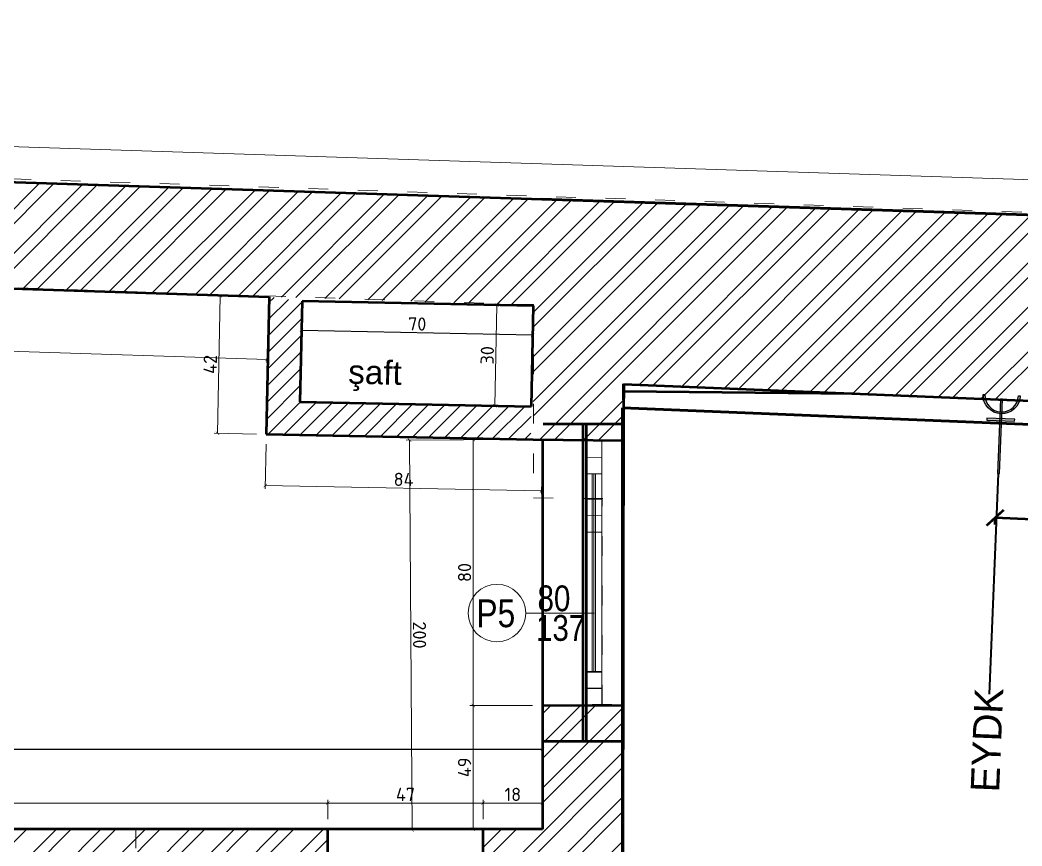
# Model space of a CAD drawing. Header units: inches. Extents: x -10121 to 9010, y 58067 to 62726.
# Drawn here: x 2528.5 to 2831.7, y 61982 to 62231.9 of the extents above; entities that cross this region are included whole.
import ezdxf
from ezdxf.enums import TextEntityAlignment as Align

# ---------------------------------------------------------------- set-up
doc = ezdxf.new("R2010")
doc.units = ezdxf.units.IN
doc.linetypes.add('ACAD_ISO03W100', pattern=[30, 12, -18])
for name, color, linetype, lineweight in [('A-DUVAR 0.50', 40, 'Continuous', 50), ('A-YAZI 0.09', 41, 'Continuous', 9), ('Auto-Olcu', 33, 'Continuous', 15), ('Auto-Silik_Cizgiler', 47, 'Continuous', 9), ('Auto-SilikCizgiler', 251, 'Continuous', 9), ('BACAHATCH', 8, 'Continuous', 13), ('ELK', 1, 'Continuous', 35), ('PEN', 151, 'Continuous', 20), ('PENYAZILARI', 84, 'Continuous', 20)]:
    doc.layers.add(name, color=color, linetype=linetype, lineweight=lineweight)
doc.layers.add('ELEKTRİK', color=10, linetype='Continuous')
doc.styles.add('1-20', font='isocpeur.ttf', dxfattribs={"height": 4})
doc.styles.get("Standard").update_dxf_attribs({"font": 'arial.ttf'})
doc.styles.add('STYLE1', font='technic_.ttf')
doc.styles.add('TAKSİM', font='GOTHIC.TTF', dxfattribs={"height": 20})
doc.dimstyles.new('ölçü 1_20', dxfattribs={"dimtxt": 4, "dimasz": 1, "dimexe": 1, "dimexo": 3, "dimtad": 1, "dimdec": 0, "dimtxsty": '1-20', "dimblk": 'ARCHTICK', "dimcen": 1.5, "dimclrd": 256, "dimclre": 256, "dimclrt": 256, "dimadec": 0, "dimazin": 0, "dimtfac": 1, "dimtdec": 0, "dimtmove": 0, "dimatfit": 3, "dimldrblk": 'ARCHTICK', "dimfxl": 1, "dimlwd": -1, "dimlwe": -1, "dimarcsym": 0})
doc.dimstyles.new('ölçü 1_50', dxfattribs={"dimtxt": 10, "dimasz": 5, "dimexe": 2, "dimexo": 5, "dimtad": 1, "dimdec": 0, "dimtxsty": 'Standard', "dimblk": 'ARCHTICK', "dimcen": 2.5, "dimclrd": 256, "dimclre": 256, "dimclrt": 256, "dimadec": 0, "dimazin": 0, "dimtfac": 1, "dimtdec": 0, "dimtmove": 0, "dimatfit": 3, "dimldrblk": 'ARCHTICK', "dimfxl": 1, "dimlwd": -1, "dimlwe": -1, "dimarcsym": 0})

# ---------------------------------------------------------------- blocks, each defined once
blk = doc.blocks.new('_ARCHTICK')
at = {"color": 0, "linetype": 'ByBlock', "const_width": 0.15}
blk.add_lwpolyline([(-0.5, -0.5), (0.5, 0.5)], dxfattribs=at)
blk = doc.blocks.new('*D327')
at = {"layer": 'Auto-Olcu', "ltscale": 5, "transparency": 16777216}
for p, q in [((2680.799826486212, 62145.4698572146), (2671.812909196861, 62145.65055927225)), ((2672.812707107689, 62145.63045610072), (2672.200182389563, 62115.167554619)), ((2680.187301768086, 62115.00695573288), (2671.200384478735, 62115.18765779053))]:
    blk.add_line(p, q, dxfattribs=at)
at = {"layer": 'DEFPOINTS', "color": 0, "ltscale": 5, "transparency": 16777216}
for p in [(2683.799220218694, 62145.40954770004), (2672.200182389563, 62115.167554619), (2683.186695500568, 62114.94664621832)]:
    blk.add_point(p, dxfattribs=at)
at = {"layer": 'Auto-Olcu', "ltscale": 5, "transparency": 16777216}
for p, rotation in [((2672.812707107689, 62145.63045610072), 88.84809552016887), ((2672.200182389563, 62115.167554619), 268.8480955201688)]:
    blk.add_blockref('_ARCHTICK', p, dxfattribs=dict(at, rotation=rotation))
at = {"layer": 'Auto-Olcu', "ltscale": 5, "transparency": 16777216, "insert": (2669.881975232693, 62130.45177618511), "char_height": 4, "attachment_point": 5, "rotation": 88.84809552016883, "style": '1-20'}
blk.add_mtext('30', dxfattribs=at)
blk = doc.blocks.new('*D407')
at = {"layer": 'Auto-Olcu', "ltscale": 5, "transparency": 16777216}
for p, q in [((2283.417371422995, 62155.55459209444), (2282.865511778848, 62138.52593580987)), ((2603.741424024407, 62145.17362516868), (2603.18956438026, 62128.14496888411)), ((2282.897902477513, 62139.52541109353), (2603.221955078925, 62129.14444416777))]:
    blk.add_line(p, q, dxfattribs=at)
at = {"layer": 'DEFPOINTS', "color": 0, "ltscale": 5, "transparency": 16777216}
for p in [(2283.514543518988, 62158.55301794541), (2603.8385961204, 62148.17205101965), (2603.221955078925, 62129.14444416777)]:
    blk.add_point(p, dxfattribs=at)
at = {"layer": 'Auto-Olcu', "ltscale": 5, "transparency": 16777216}
for p, rotation in [((2282.897902477513, 62139.52541109353), 178.1438250045762), ((2603.221955078925, 62129.14444416777), 358.1438250045762)]:
    blk.add_blockref('_ARCHTICK', p, dxfattribs=dict(at, rotation=rotation))
at = {"layer": 'Auto-Olcu', "ltscale": 5, "transparency": 16777216, "insert": (2443.144954362213, 62136.95855025025), "char_height": 4, "attachment_point": 5, "rotation": 358.14382500457623, "style": '1-20'}
blk.add_mtext('320', dxfattribs=at)
blk = doc.blocks.new('*D408')
at = {"layer": 'Auto-Olcu', "ltscale": 5, "transparency": 16777216}
for p, q in [((2680.818565783713, 62104.99268132023), (2664.642302941687, 62104.99268132023)), ((2665.642302941687, 62104.99268132023), (2665.642302941687, 62024.49800957509)), ((2683.606697598512, 62024.49800957509), (2664.642302941687, 62024.49800957509))]:
    blk.add_line(p, q, dxfattribs=at)
at = {"layer": 'DEFPOINTS', "color": 0, "ltscale": 5, "transparency": 16777216}
for p in [(2683.818565783713, 62104.99268132023), (2665.642302941687, 62024.49800957509), (2686.606697598512, 62024.49800957509)]:
    blk.add_point(p, dxfattribs=at)
at = {"layer": 'Auto-Olcu', "ltscale": 5, "transparency": 16777216}
for p, rotation in [((2665.642302941687, 62104.99268132023), 90), ((2665.642302941687, 62024.49800957509), 270)]:
    blk.add_blockref('_ARCHTICK', p, dxfattribs=dict(at, rotation=rotation))
at = {"layer": 'Auto-Olcu', "ltscale": 5, "transparency": 16777216, "insert": (2663.017302941677, 62064.74534544766), "char_height": 4, "attachment_point": 5, "rotation": 90, "style": '1-20'}
blk.add_mtext('80', dxfattribs=at)
blk = doc.blocks.new('*D409')
at = {"layer": 'Auto-Olcu', "ltscale": 5, "transparency": 16777216}
for p, q in [((2683.606697598512, 62024.49800957509), (2664.642302941687, 62024.49800957509)), ((2665.642302941687, 62024.49800957509), (2665.642302941687, 61987.09838921693)), ((2683.606697598512, 61987.09838921693), (2664.642302941687, 61987.09838921693))]:
    blk.add_line(p, q, dxfattribs=at)
at = {"layer": 'DEFPOINTS', "color": 0, "ltscale": 5, "transparency": 16777216}
for p in [(2686.606697598512, 62024.49800957509), (2665.642302941687, 61987.09838921693), (2686.606697598512, 61987.09838921693)]:
    blk.add_point(p, dxfattribs=at)
at = {"layer": 'Auto-Olcu', "ltscale": 5, "transparency": 16777216}
for p, rotation in [((2665.642302941687, 62024.49800957509), 90), ((2665.642302941687, 61987.09838921693), 270)]:
    blk.add_blockref('_ARCHTICK', p, dxfattribs=dict(at, rotation=rotation))
at = {"layer": 'Auto-Olcu', "ltscale": 5, "transparency": 16777216, "insert": (2663.017302941677, 62005.79819939601), "char_height": 4, "attachment_point": 5, "rotation": 90, "style": '1-20'}
blk.add_mtext('49', dxfattribs=at)
blk = doc.blocks.new('*D410')
at = {"layer": 'Auto-Olcu', "ltscale": 5, "transparency": 16777216}
for p, q in [((2680.033341461821, 62104.98790102793), (2645.367171768267, 62104.75702032735)), ((2646.367149590434, 62104.76368029533), (2647.152440445825, 61986.85418858039)), ((2680.818632317211, 61987.07840931298), (2646.152462623657, 61986.84752861241))]:
    blk.add_line(p, q, dxfattribs=at)
at = {"layer": 'DEFPOINTS', "color": 0, "ltscale": 5, "transparency": 16777216}
for p in [(2683.033274928322, 62105.00788093187), (2647.152440445825, 61986.85418858039), (2683.818565783713, 61987.09838921692)]:
    blk.add_point(p, dxfattribs=at)
at = {"layer": 'Auto-Olcu', "ltscale": 5, "transparency": 16777216}
for p, rotation in [((2646.367149590434, 62104.76368029533), 90.38159087789447), ((2647.152440445825, 61986.85418858039), 270.3815908778944)]:
    blk.add_blockref('_ARCHTICK', p, dxfattribs=dict(at, rotation=rotation))
at = {"layer": 'Auto-Olcu', "ltscale": 5, "transparency": 16777216, "insert": (2649.384736801319, 62045.8264168538), "char_height": 4, "attachment_point": 5, "rotation": 270.3815908778945, "style": '1-20'}
blk.add_mtext('200', dxfattribs=at)
blk = doc.blocks.new('*D411')
at = {"layer": 'Auto-Olcu', "ltscale": 5, "transparency": 16777216}
for p, q in [((2668.641622474574, 61990.09838921693), (2668.641622474574, 61995.9829797725)), ((2686.606697598512, 61994.9829797725), (2668.641622474574, 61994.9829797725)), ((2686.606697598512, 61990.09838921693), (2686.606697598512, 61995.9829797725))]:
    blk.add_line(p, q, dxfattribs=at)
at = {"layer": 'DEFPOINTS', "color": 0, "ltscale": 5, "transparency": 16777216}
for p in [(2668.641622474574, 61994.9829797725), (2668.641622474574, 61987.09838921693), (2686.606697598512, 61987.09838921693)]:
    blk.add_point(p, dxfattribs=at)
at = {"layer": 'Auto-Olcu', "ltscale": 5, "transparency": 16777216, "rotation": 180}
blk.add_blockref('_ARCHTICK', (2668.641622474574, 61994.9829797725), dxfattribs=at)
at = {"layer": 'Auto-Olcu', "ltscale": 5, "transparency": 16777216}
blk.add_blockref('_ARCHTICK', (2686.606697598512, 61994.9829797725), dxfattribs=at)
at = {"layer": 'Auto-Olcu', "ltscale": 5, "transparency": 16777216, "insert": (2677.624160036543, 61997.6079797725), "char_height": 4, "attachment_point": 5, "style": '1-20'}
blk.add_mtext('18', dxfattribs=at)
blk = doc.blocks.new('*D412')
at = {"layer": 'Auto-Olcu', "ltscale": 5, "transparency": 16777216}
for p, q in [((2621.641622474574, 61990.09838921693), (2621.641622474574, 61995.9829797725)), ((2668.641622474574, 61994.9829797725), (2621.641622474574, 61994.9829797725)), ((2668.641622474574, 61990.09838921693), (2668.641622474574, 61995.9829797725))]:
    blk.add_line(p, q, dxfattribs=at)
at = {"layer": 'DEFPOINTS', "color": 0, "ltscale": 5, "transparency": 16777216}
for p in [(2621.641622474574, 61994.9829797725), (2621.641622474574, 61987.09838921693), (2668.641622474574, 61987.09838921693)]:
    blk.add_point(p, dxfattribs=at)
at = {"layer": 'Auto-Olcu', "ltscale": 5, "transparency": 16777216, "rotation": 180}
blk.add_blockref('_ARCHTICK', (2621.641622474574, 61994.9829797725), dxfattribs=at)
at = {"layer": 'Auto-Olcu', "ltscale": 5, "transparency": 16777216}
blk.add_blockref('_ARCHTICK', (2668.641622474574, 61994.9829797725), dxfattribs=at)
at = {"layer": 'Auto-Olcu', "ltscale": 5, "transparency": 16777216, "insert": (2645.141622474574, 61997.6079797725), "char_height": 4, "attachment_point": 5, "style": '1-20'}
blk.add_mtext('47', dxfattribs=at)
blk = doc.blocks.new('*D413')
at = {"layer": 'Auto-Olcu', "ltscale": 5, "transparency": 16777216}
for p, q in [((2288.606697598512, 61990.09838921693), (2288.606697598512, 61995.9829797725)), ((2621.641622474574, 61994.9829797725), (2288.606697598512, 61994.9829797725)), ((2621.641622474574, 61990.09838921693), (2621.641622474574, 61995.9829797725))]:
    blk.add_line(p, q, dxfattribs=at)
at = {"layer": 'DEFPOINTS', "color": 0, "ltscale": 5, "transparency": 16777216}
for p in [(2288.606697598512, 61994.9829797725), (2288.606697598512, 61987.09838921693), (2621.641622474574, 61987.09838921693)]:
    blk.add_point(p, dxfattribs=at)
at = {"layer": 'Auto-Olcu', "ltscale": 5, "transparency": 16777216, "rotation": 180}
blk.add_blockref('_ARCHTICK', (2288.606697598512, 61994.9829797725), dxfattribs=at)
at = {"layer": 'Auto-Olcu', "ltscale": 5, "transparency": 16777216}
blk.add_blockref('_ARCHTICK', (2621.641622474574, 61994.9829797725), dxfattribs=at)
at = {"layer": 'Auto-Olcu', "ltscale": 5, "transparency": 16777216, "insert": (2455.124160036543, 61997.6079797725), "char_height": 4, "attachment_point": 5, "style": '1-20'}
blk.add_mtext('333', dxfattribs=at)
blk = doc.blocks.new('*D514')
at = {"layer": 'Auto-Olcu', "ltscale": 5, "transparency": 16777216}
for p, q in [((2600.839157909304, 62148.23010631926), (2588.057852640501, 62148.4774934814)), ((2589.057665377533, 62148.45814171486), (2588.252176540291, 62106.84240615921)), ((2600.033669072061, 62106.61437076361), (2587.252363803258, 62106.86175792576))]:
    blk.add_line(p, q, dxfattribs=at)
at = {"layer": 'DEFPOINTS', "color": 0, "ltscale": 5, "transparency": 16777216}
for p in [(2603.8385961204, 62148.17205101963), (2588.252176540291, 62106.84240615921), (2603.033107283157, 62106.55631546398)]:
    blk.add_point(p, dxfattribs=at)
at = {"layer": 'Auto-Olcu', "ltscale": 5, "transparency": 16777216}
for p, rotation in [((2589.057665377533, 62148.45814171486), 88.89115623494138), ((2588.252176540291, 62106.84240615921), 268.8911562349414)]:
    blk.add_blockref('_ARCHTICK', p, dxfattribs=dict(at, rotation=rotation))
at = {"layer": 'Auto-Olcu', "ltscale": 5, "transparency": 16777216, "insert": (2586.030412524206, 62127.70107232423), "char_height": 4, "attachment_point": 5, "rotation": 88.89115623494142, "style": '1-20'}
blk.add_mtext('42', dxfattribs=at)
blk = doc.blocks.new('*D515')
at = {"layer": 'Auto-Olcu', "ltscale": 5, "transparency": 16777216}
for p, q in [((2602.944705799278, 62103.55746475945), (2602.687562144934, 62090.0556796001)), ((2686.563657611257, 62101.9649284698), (2686.306513956913, 62088.46314331045)), ((2602.706603851543, 62091.05549829037), (2686.325555663522, 62089.46296200072))]:
    blk.add_line(p, q, dxfattribs=at)
at = {"layer": 'DEFPOINTS', "color": 0, "ltscale": 5, "transparency": 16777216}
for p in [(2603.001830919104, 62106.55692083025), (2686.620782731083, 62104.9643845406), (2686.325555663522, 62089.46296200072)]:
    blk.add_point(p, dxfattribs=at)
at = {"layer": 'Auto-Olcu', "ltscale": 5, "transparency": 16777216}
for p, rotation in [((2602.706603851543, 62091.05549829037), 178.9089246349416), ((2686.325555663522, 62089.46296200072), 358.9089246349416)]:
    blk.add_blockref('_ARCHTICK', p, dxfattribs=dict(at, rotation=rotation))
at = {"layer": 'Auto-Olcu', "ltscale": 5, "transparency": 16777216, "insert": (2644.56606423738, 62092.8837542075), "char_height": 4, "attachment_point": 5, "rotation": 358.90892463494157, "style": '1-20'}
blk.add_mtext('84', dxfattribs=at)
blk = doc.blocks.new('A$C50025146')
at = {"layer": 'ELEKTRİK'}
for points in [[(16.0258407970905, 9.846670621633166), (16.5885051934838, 9.846670621633166), (16.5885051934838, 1.406704675742731), (16.0258407970905, 1.406704675742731)], [(6.940050297998823e-05, 5.345355450490388), (6.940050297998823e-05, 5.908019846885509), (22.50664525620232, 5.908019846885509), (22.50664525620232, 5.345355450490388)]]:
    blk.add_hatch(color=256, dxfattribs=at).paths.add_polyline_path(points)
h = blk.add_hatch(color=256, dxfattribs=at)
edge = h.paths.add_edge_path()
edge.add_line((23.70435837441619, 11.25333161261187), (23.70435837441619, 10.69066721622039))
edge.add_ellipse((23.70435837441619, 5.626687648689767), major_axis=(3.580774291992597, -3.580774291992606), ratio=0.9999999999999413, start_angle=134.9999999999983, end_angle=314.9999999999983)
edge.add_line((23.70435837441619, 0.5627080811555061), (23.70435837441619, 4.368476402305532e-05))
edge.add_ellipse((23.70435837441619, 5.626687648689767), major_axis=(3.978638102213783, 3.978638102213774), ratio=0.9999999999999128, start_angle=45.0000000000025, end_angle=225.0000000000025, ccw=False)
for points, elevation in [([(16.0258407970905, 1.406704675742731), (16.0258407970905, 9.846670621633166), (16.5885051934838, 9.846670621633166), (16.5885051934838, 1.406704675742731)], 4.791194770819646e-08), ([(6.940050297998823e-05, 5.908019846885509), (22.50664525620232, 5.908019846885509), (22.50664525620232, 5.345355450490388), (6.940050297998823e-05, 5.345355450490388)], 4.794507297291503e-08)]:
    blk.add_lwpolyline(points, close=True, dxfattribs=dict(at, elevation=elevation))
at = {"layer": 'ELEKTRİK', "elevation": 4.798666618537076e-08}
blk.add_lwpolyline([(23.70435837441437, 4.368476402305532e-05), (23.70435837441619, 0.5627080811555061, -0.9999999999999944), (23.70435837441619, 10.69066721622039), (23.70435837441619, 11.25333161261187, 0.9999999999999944)], format="xyb", close=True, dxfattribs=at)
blk = doc.blocks.new('*D766')
at = {"layer": 'A-DUVAR 0.50', "transparency": 16777216}
for p, q in [((2823.598243987661, 62081.47458110133), (2823.497450656362, 62079.29691246163)), ((2857.863273205859, 62079.70843249092), (2823.589921602507, 62081.29477359897)), ((2857.871595591012, 62079.88823999328), (2857.770802259713, 62077.71057135358))]:
    blk.add_line(p, q, dxfattribs=at)
at = {"layer": 'DEFPOINTS', "color": 0, "transparency": 16777216}
for p in [(2825.251276917983, 62117.18882852603), (2859.524628521334, 62115.60248741798), (2823.589921602507, 62081.29477359897)]:
    blk.add_point(p, dxfattribs=at)
at = {"layer": 'A-DUVAR 0.50', "transparency": 16777216, "xscale": 5, "yscale": 5, "zscale": 5}
for p, rotation in [((2823.589921602507, 62081.29477359897), 177.3499577823766), ((2857.863273205859, 62079.70843249092), 357.3499577823766)]:
    blk.add_blockref('_ARCHTICK', p, dxfattribs=dict(at, rotation=rotation))
at = {"layer": 'A-DUVAR 0.50', "transparency": 16777216, "insert": (2840.991718103719, 62086.22961129386), "char_height": 10, "attachment_point": 5, "rotation": 357.34995778237663}
blk.add_mtext('34', dxfattribs=at)

msp = doc.modelspace()

# ---------------------------------------------------------------- hatches: boundary and pattern name
at = {"layer": 'Auto-Silik_Cizgiler'}
h = msp.add_hatch(dxfattribs=at)
h.set_pattern_fill('ANSI31', color=256, scale=28)
h.set_pattern_definition([(45, (33786.55533092476, 5109.834069578443), (-2.474873734152915, 2.474873734152916), [])])
h.paths.add_polyline_path([(2683.186695500568, 62114.94664621833), (2683.086255061648, 62105.00007619205), (2603.002904848607, 62106.61033093239), (2603.838596120389, 62148.17205101965), (2613.813366460778, 62146.81676970651), (2613.200841742644, 62116.35386822481)])
h = msp.add_hatch(dxfattribs=at)
h.set_pattern_fill('ANSI32', color=256)
h.set_pattern_definition([(45, (-18107.95770600322, 83650.12693407696), (-6.735192090801865, 6.735192090801866), []), (45, (-18103.46757600322, 83650.12693407696), (-6.735192090801865, 6.735192090801866), [])])
edge = h.paths.add_edge_path()
edge.add_line((2621.641622474577, 61987.09838921694), (2288.606697598527, 61987.09838921694))
edge.add_line((2288.606697598527, 61987.09838921694), (2267.644780522358, 61987.09838921694))
edge.add_line((2267.644780522358, 61987.09838921694), (2267.627937493329, 61846.57212051046))
edge.add_line((2267.627937493329, 61846.57212051046), (2267.644780522358, 61846.56738498415))
edge.add_line((2267.644780522358, 61846.56738498415), (2267.606697598527, 61818.38799292575))
edge.add_line((2267.606697598527, 61818.38799292575), (2288.606697598527, 61818.38799292575))
edge.add_line((2288.606697598527, 61818.38799292575), (2288.606697598527, 61832.88799292572))
edge.add_line((2288.606697598527, 61832.88799292572), (2302.606697598538, 61832.88799292572))
edge.add_line((2302.606697598538, 61832.88799292572), (2302.606697598527, 61972.8879929252))
edge.add_line((2302.606697598527, 61972.8879929252), (2563.483507484296, 61972.8879929252))
edge.add_line((2563.483507484296, 61972.8879929252), (2563.483507484296, 61972.78471437437))
edge.add_line((2563.483507484296, 61972.78471437437), (2563.610194913919, 61827.88799444114))
edge.add_line((2563.610194913919, 61827.88799444114), (2582.606697598538, 61827.88799444114))
edge.add_line((2582.606697598538, 61827.88799444114), (2582.606697598538, 61834.84991522232))
edge.add_line((2582.606697598538, 61834.84991522232), (2588.606697598527, 61834.84991522232))
edge.add_line((2588.606697598527, 61834.84991522232), (2588.606697598527, 61845.92323593995))
edge.add_line((2588.606697598527, 61845.92323593995), (2587.744293000022, 61845.91820456272))
edge.add_arc((2544.044356613947, 61848.20860799094), 43.7599175960254, 356.9997557443266, 399.9178424840187)
edge.add_line((2577.606697598527, 61876.28884402352), (2577.606697598527, 61958.86098362773))
edge.add_line((2577.606697598527, 61958.86098362773), (2621.641622474577, 61959.11788893569))
edge.add_line((2621.641622474577, 61959.11788893569), (2621.641622474577, 61987.09838921694))
h.paths.add_polyline_path([(2710.818565783695, 62018.67876537638), (2710.818565783695, 62024.63043687119), (2686.606697598527, 62024.49800957509), (2686.606697598527, 61987.09838921694), (2668.641622474577, 61987.09838921694), (2668.641622474577, 61959.33375160425), (2696.606697598527, 61959.49690338111), (2696.606697598527, 61848.07555149277), (2710.818565783695, 61848.07555149277)])

# ---------------------------------------------------------------- linework, layer by layer
at = {"layer": 'A-DUVAR 0.50'}
for p, q in [((1327.418391911033, 62221.75468830836), (3326.37025914989, 62156.97324885216)), ((2603.838596120389, 62148.17205101965), (2603.00183091914, 62106.55692083024)), ((2613.813366460778, 62146.81676970651), (2613.200841742644, 62116.35386822481)), ((2683.799220218694, 62145.40954770004), (2613.813366460778, 62146.81676970651)), ((2683.799220218694, 62145.40954770004), (2683.186695500568, 62114.94664621833)), ((2710.818565783695, 61848.07555149277), (2711.205471678881, 62121.819608841)), ((2711.183432238027, 62121.62581716876), (2711.012697900878, 62104.71807504301)), ((2780.818565783695, 62118.79831286049), (2711.161982957288, 62119.50170485739)), ((2854.624114637827, 62115.80147065263), (2711.183432238027, 62121.62581716876)), ((2613.20084174263, 62116.3538682235), (2683.186695500568, 62114.94664621833)), ((2710.840605224552, 62114.57555149277), (2710.840605224552, 62109.57555149277)), ((2698.840605224552, 62109.57555149277), (2698.840605224552, 62013.57555149277)), ((2699.840605224552, 62109.57555149277), (2699.840605224552, 62013.57555149277)), ((2603.00183091914, 62106.55692083024), (2683.818565783709, 62104.99268132024)), ((2683.818565783709, 62104.99268132023), (2711.012697900878, 62104.71807504301)), ((2686.606697598527, 62104.49937104464), (2686.606697598527, 61987.09838921694)), ((2686.606697598527, 62024.49800957509), (2710.818565783695, 62024.63926466907)), ((2710.818565783695, 61848.07555149277), (2710.818565783695, 62024.63926466907)), ((2686.606697598527, 61987.09838921694), (2267.644780522358, 61987.09838921694)), ((2621.641622474577, 61959.11788893569), (2621.641622474577, 61987.09838921694)), ((2668.641622474577, 61959.33375160425), (2668.641622474577, 61987.09838921694))]:
    msp.add_line(p, q, dxfattribs=at)
at = {"layer": 'A-DUVAR 0.50', "color": 0}
for p, q in [((3102.169681670043, 62164.23907469524), (2686.182105522248, 62177.72027672936)), ((2710.840605224552, 61848.07555149277), (2710.840605224552, 62114.57555149277)), ((2854.281287624352, 62108.75120497664), (2710.840605224552, 62114.57555149277)), ((2710.840605224552, 62114.57555149277), (2859.717926464673, 62108.53045262131)), ((2710.840605224552, 62114.57555149277), (2710.840605224552, 62013.57555149277)), ((2710.840605224552, 62109.57555149277), (2686.840605224552, 62109.57555149277)), ((2710.840605224552, 62013.57555149277), (2686.840605224552, 62013.57555149277))]:
    msp.add_line(p, q, dxfattribs=at)
at = {"layer": 'A-DUVAR 0.50'}
msp.add_lwpolyline([(2267.768651091872, 62139.63048148411), (2267.768651091872, 62102.20152377839), (2283.514543519028, 62102.20152377839), (2283.514543519028, 62158.55301794541), (2603.838596120389, 62148.17205101965)], dxfattribs=at)
at = {"layer": 'Auto-Silik_Cizgiler'}
for p, q in [((2503.243556216934, 62151.43210524802), (2534.449047651327, 62182.63759668241)), ((2507.592739184764, 62151.29115821586), (2538.798230619166, 62182.49664965026)), ((2516.291099484708, 62151.00926433419), (2547.496590919101, 62182.21475576859)), ((2520.640282452536, 62150.86831730203), (2551.845773886931, 62182.07380873643)), ((2529.338642752473, 62150.58642342036), (2560.544134186872, 62181.79191485476)), ((2533.687825720302, 62150.4454763882), (2564.893317154703, 62181.6509678226)), ((2542.386186020245, 62150.16358250652), (2573.591677454642, 62181.36907394091)), ((2546.735368988073, 62150.02263547436), (2577.940860422472, 62181.22812690875)), ((2555.43372928801, 62149.74074159269), (2586.639220722409, 62180.94623302708)), ((2559.78291225584, 62149.59979456053), (2590.98840369024, 62180.80528599492)), ((2568.481272555782, 62149.31790067886), (2599.686763990179, 62180.52339211325)), ((2572.830455523612, 62149.1769536467), (2604.035946958011, 62180.38244508109)), ((2581.528815823553, 62148.89505976501), (2612.73430725795, 62180.10055119942)), ((2585.87799879138, 62148.75411273285), (2617.083490225781, 62179.95960416726)), ((2594.576359091323, 62148.47221885119), (2625.78185052572, 62179.67771028558)), ((2598.925542059153, 62148.33127181903), (2630.13103349355, 62179.53676325343)), ((2607.623902359092, 62148.04937793736), (2638.829393793494, 62179.25486937175)), ((2611.973085326921, 62147.9084309052), (2643.178576761322, 62179.11392233959)), ((2620.67144562686, 62147.62653702351), (2651.876937061261, 62178.83202845791)), ((2625.020628594692, 62147.48558999135), (2656.226120029089, 62178.69108142575)), ((2633.71898889463, 62147.20369610968), (2664.924480329031, 62178.40918754409)), ((2638.068171862458, 62147.06274907752), (2669.273663296863, 62178.26824051193)), ((2646.766532162397, 62146.78085519585), (2677.9720235968, 62177.98634663026)), ((2651.115715130229, 62146.63990816369), (2682.321206564629, 62177.8453995981)), ((2659.814075430168, 62146.35801428201), (2691.019566864572, 62177.56350571641)), ((2664.163258397997, 62146.21706724985), (2695.368749832402, 62177.42255868425)), ((2672.861618697936, 62145.93517336818), (2704.067110132341, 62177.14066480258)), ((2677.210801665769, 62145.79422633602), (2708.41629310017, 62176.99971777042)), ((2683.818565783706, 62143.42173627235), (2717.114653400109, 62176.71782388876)), ((2683.818565783709, 62138.93160627237), (2721.463836367939, 62176.57687685659)), ((2683.818565783708, 62129.95135209074), (2730.162196667879, 62176.29498297491)), ((2683.818565783711, 62125.46122209075), (2734.511379635707, 62176.15403594275)), ((2683.818565783709, 62116.48096790914), (2743.20973993565, 62175.87214206108)), ((2683.818565783709, 62111.99083790915), (2747.558922903479, 62175.73119502892)), ((2685.780848253005, 62104.97286619683), (2756.257283203417, 62175.44930114724)), ((2690.226090210963, 62104.9279781548), (2760.606466171246, 62175.30835411508)), ((2715.719978902496, 62121.44161266471), (2769.304826471191, 62175.02646023341)), ((2720.034903275202, 62121.26640703743), (2773.654009439018, 62174.88551320125)), ((2728.664746429286, 62120.91599600991), (2782.352369738957, 62174.60361931958)), ((2732.979670801993, 62120.74079038262), (2786.701552706785, 62174.46267228742)), ((2741.60951395608, 62120.3903793551), (2795.399913006728, 62174.18077840575)), ((2745.924438328788, 62120.21517372783), (2799.749095974557, 62174.03983137359)), ((2754.554281482873, 62119.86476270028), (2808.447456274496, 62173.75793749191)), ((2758.869205855579, 62119.689557073), (2812.79663924233, 62173.61699045975)), ((2767.499049009664, 62119.33914604547), (2821.494999542268, 62173.33509657808)), ((2771.813973382372, 62119.16394041819), (2825.8441825101, 62173.19414954592)), ((2780.443816536463, 62118.81352939066), (2834.542542810039, 62172.91225566424)), ((2784.758740909168, 62118.63832376338), (2838.89172577787, 62172.77130863208)), ((2793.38858406325, 62118.28791273585), (2847.590086077807, 62172.48941475041)), ((2797.703508435956, 62118.11270710856), (2851.939269045637, 62172.34846771825)), ((2806.333351590041, 62117.76229608104), (2860.637629345576, 62172.06657383658)), ((2810.648275962749, 62117.58709045376), (2864.986812313409, 62171.92562680442)), ((2819.278119116838, 62117.23667942623), (2873.685172613348, 62171.64373292273)), ((2823.593043489545, 62117.06147379895), (2878.034355581178, 62171.50278589057)), ((2699.116568366684, 62104.8382021289), (2711.135275821316, 62116.85690958353)), ((2703.561810324642, 62104.79331408687), (2711.089471972806, 62112.32097573503))]:
    msp.add_line(p, q, dxfattribs=at)
at = {"layer": 'Auto-SilikCizgiler', "color": 1, "linetype": 'ACAD_ISO03W100', "ltscale": 0.5, "true_color": 0xe60000}
for p, q in [((3326.37025914989, 62157.51551161185), (1327.597128309888, 62223.30120270912)), ((2683.840605224559, 62145.77387554783), (2283.536582959892, 62158.74680961764)), ((2683.840605224559, 62145.77387554783), (2683.840605224559, 62087.2921808892)), ((2710.840605224552, 62087.0195349576), (2710.840605224559, 62121.83442408468)), ((2711.205471678881, 62121.819608841), (2860.01218467631, 62115.77737698653)), ((2683.840605224559, 62087.2921808892), (2710.840605224559, 62087.0195349576)), ((2686.628737039387, 62087.2640263412), (2686.628737039387, 62024.69180124734)), ((2704.605400931821, 62086.9435551715), (2699.605400931821, 62086.91438454061)), ((2699.628737039395, 62024.78223020309), (2699.628737039395, 62086.91452068641)), ((2704.628737039395, 62024.78223020309), (2704.628737039387, 62086.9436913173)), ((2710.840605224559, 62087.0195349576), (2710.840605224559, 62024.87265915884)), ((2704.634571066283, 62081.9436402619), (2699.634571066283, 62081.91446963101)), ((2704.634571066283, 62076.94355517005), (2699.634571066283, 62076.91438453917)), ((2704.634571066283, 62076.94355517005), (2699.634571066283, 62076.91438453917)), ((2701.628737039387, 62034.78240038679), (2701.628737039395, 62076.92601875508)), ((2702.128737039387, 62034.78240038679), (2702.128737039395, 62076.92893581816)), ((2702.628737039387, 62034.78240038679), (2702.628737039395, 62076.93185288125)), ((2704.628737039387, 62034.79698570223), (2699.628737039395, 62034.76781507134)), ((2704.628737039387, 62029.79690061038), (2699.628737039395, 62029.7677299795)), ((2686.628737039387, 62024.69180124734), (2710.840605224552, 62024.83305634133)), ((2686.628737039395, 62024.69180124734), (2686.628737039395, 61987.2921808892)), ((2710.840605224552, 61846.83002707159), (2710.840605224552, 62024.87265915884)), ((2686.628737039395, 62018.69169913713), (2686.628737039395, 62008.08178459798)), ((2584.158199797992, 61987.39670124898), (2405.099274280805, 61987.39670124898)), ((2563.505546925178, 61987.2921808892), (2563.505546925178, 61972.97850604662)), ((2621.663661915449, 61987.2921808892), (2563.505546925171, 61987.2921808892)), ((2621.663661915449, 61959.31168060793), (2621.663661915449, 61987.2921808892)), ((2668.663661915449, 61959.5275432765), (2668.663661915449, 61987.2921808892))]:
    msp.add_line(p, q, dxfattribs=at)
for points in [[(2668.663661915449, 61987.2921808892), (2621.663661915449, 61987.2921808892)], [(2686.628737039395, 61987.2921808892), (2668.663661915449, 61987.2921808892)]]:
    msp.add_lwpolyline(points, dxfattribs=at)
at = {"layer": 'BACAHATCH'}
msp.add_line((3326.37025914989, 62167.60033974259), (1342.958798107687, 62231.87815032227), dxfattribs=at)
at = {"layer": 'ELK', "color": 1}
msp.add_line((2821.907236162599, 62027.89825796789), (2824.619260191405, 62094.68936943451), dxfattribs=at)
at = {"layer": 'PEN'}
for p, q in [((2704.583361490972, 62104.60424917004), (2699.583361490961, 62104.57507853916)), ((2699.606697598527, 62024.58843853082), (2699.606697598527, 62104.57521468496)), ((2704.606697598527, 62024.58843853082), (2704.606697598527, 62104.60438531583)), ((2710.818565783695, 62104.67065164441), (2710.818565783695, 62024.66929017487)), ((2704.612531625429, 62099.60433426043), (2699.612531625429, 62099.57516362955)), ((2704.612531625429, 62094.60424916859), (2699.612531625429, 62094.57507853772)), ((2701.606697598527, 62034.58860871453), (2701.606697598527, 62094.58671275362)), ((2702.106697598527, 62034.58860871453), (2702.106697598527, 62094.58962981671)), ((2702.606697598527, 62034.58860871453), (2702.606697598527, 62094.59254687978)), ((2704.606697598527, 62034.60319402997), (2699.606697598527, 62034.57402339908)), ((2704.606697598527, 62029.60310893814), (2699.606697598527, 62029.57393830725))]:
    msp.add_line(p, q, dxfattribs=at)
at = {"layer": 'PENYAZILARI'}
msp.add_line((2681.506253538402, 62052.44979932552), (2702.34865907019, 62052.44979932552), dxfattribs=at)
msp.add_circle((2672.806253538391, 62052.44979932552), 8.7, dxfattribs=at)

# ---------------------------------------------------------------- block references
at = {"layer": 'ELEKTRİK', "xscale": -1, "rotation": 267.6748071058904}
msp.add_blockref('A$C50025146', (2818.997202445605, 62094.91758118614, -4.794507297291503e-08), dxfattribs=at)

# ---------------------------------------------------------------- texts
at = {"layer": 'A-YAZI 0.09', "insert": (2627.910660592916, 62129.10186002513), "char_height": 7.199999999999999, "width": 87.75623873838875, "attachment_point": 1, "rotation": 358.57482162375817}
msp.add_mtext('şaft', dxfattribs=at)
at = {"layer": 'ELK', "color": 1, "style": 'TAKSİM'}
msp.add_text('EYDK', height=8.639999999999999, rotation=87.67480710587732, dxfattribs=at).set_placement((2825.434531519907, 62013.87245885046), align=Align.CENTER)
at = {"layer": 'PENYAZILARI', "style": 'STYLE1'}
for s, height, p in [('80', 7.8, (2685.094523847842, 62053.02441344631)), ('P5', 8.4, (2666.581174945557, 62048.19448633245)), ('137', 7.8, (2684.637955965747, 62044.06648233911))]:
    msp.add_text(s, height=height, dxfattribs=at).set_placement(p)

# ---------------------------------------------------------------- dimensions: what is measured, and where the dimension line sits
at = {"layer": 'A-DUVAR 0.50'}
dim = msp.add_aligned_dim(p1=(2859.524628521334, 62115.60248741798), p2=(2825.251276917983, 62117.18882852603), distance=35.93248224922321, dimstyle='ölçü 1_50', override={"dimfxl": 0.18, "dimfxlon": 1}, dxfattribs=at)
dim.commit()
dim.dimension.update_dxf_attribs({"geometry": '*D766', "text_midpoint": (2840.991718103719, 62086.22961129386)})
at = {"layer": 'Auto-Olcu', "ltscale": 5}
for p1, p2, distance, picture, middle in [((2283.514543518988, 62158.55301794541), (2603.8385961204, 62148.17205101965), -19.037596189743326, '*D407', (2443.144954362213, 62136.95855025025)), ((2603.8385961204, 62148.17205101965), (2603.033107283158, 62106.556315464), -14.783699182251958, '*D514', (2586.030412524206, 62127.70107232423)), ((2683.799220218694, 62145.40954770004), (2683.186695500568, 62114.94664621833), -10.988733815129521, '*D327', (2669.881975232693, 62130.45177618511)), ((2603.001830919104, 62106.55692083025), (2686.620782731083, 62104.9643845406), -15.504233608323254, '*D515', (2644.56606423738, 62092.8837542075))]:
    dim = msp.add_aligned_dim(p1=p1, p2=p2, distance=distance, dimstyle='ölçü 1_20', dxfattribs=at)
    dim.commit()
    dim.dimension.update_dxf_attribs({"geometry": picture, "text_midpoint": middle})
msp.add_aligned_dim(p1=(2613.813366460778, 62146.81676970651), p2=(2683.799220218694, 62145.40954770004), distance=-8.809470593272017, dimstyle='ölçü 1_20', dxfattribs=at).render()
dim = msp.add_aligned_dim(p1=(2683.033274928322, 62105.00788093187), p2=(2683.818565783713, 61987.09838921693), distance=-36.66693853111537, text='200', dimstyle='ölçü 1_20', dxfattribs=at)
dim.commit()
dim.dimension.update_dxf_attribs({"geometry": '*D410', "text_midpoint": (2649.384736801319, 62045.8264168538)})
dim = msp.add_linear_dim(base=(2665.642302941687, 62024.49800957509), p1=(2683.818565783713, 62104.99268132023), p2=(2686.606697598512, 62024.49800957509), angle=90, dimstyle='ölçü 1_20', dxfattribs=at)
dim.commit()
dim.dimension.update_dxf_attribs({"geometry": '*D408', "text_midpoint": (2663.017302941677, 62064.74534544766)})
dim = msp.add_linear_dim(base=(2665.642302941687, 61987.09838921693), p1=(2686.606697598512, 62024.49800957509), p2=(2686.606697598512, 61987.09838921693), angle=90, text='49', dimstyle='ölçü 1_20', dxfattribs=at)
dim.commit()
dim.dimension.update_dxf_attribs({"geometry": '*D409', "text_midpoint": (2663.017302941677, 62005.79819939601)})
msp.add_linear_dim(base=(2686.606697598512, 62011.33183679584), p1=(2288.606697598512, 61987.09838921693), p2=(2686.606697598512, 61987.09838921693), dimstyle='ölçü 1_20', dxfattribs=at).render()
for base, p1, p2, picture, middle in [((2288.606697598512, 61994.9829797725), (2621.641622474574, 61987.09838921693), (2288.606697598512, 61987.09838921693), '*D413', (2455.124160036543, 61997.6079797725)), ((2621.641622474574, 61994.9829797725), (2668.641622474574, 61987.09838921693), (2621.641622474574, 61987.09838921693), '*D412', (2645.141622474574, 61997.6079797725)), ((2668.641622474574, 61994.9829797725), (2686.606697598512, 61987.09838921693), (2668.641622474574, 61987.09838921693), '*D411', (2677.624160036543, 61997.6079797725))]:
    dim = msp.add_linear_dim(base=base, p1=p1, p2=p2, dimstyle='ölçü 1_20', dxfattribs=at)
    dim.commit()
    dim.dimension.update_dxf_attribs({"geometry": picture, "text_midpoint": middle})

doc.saveas('drawing.dxf')
